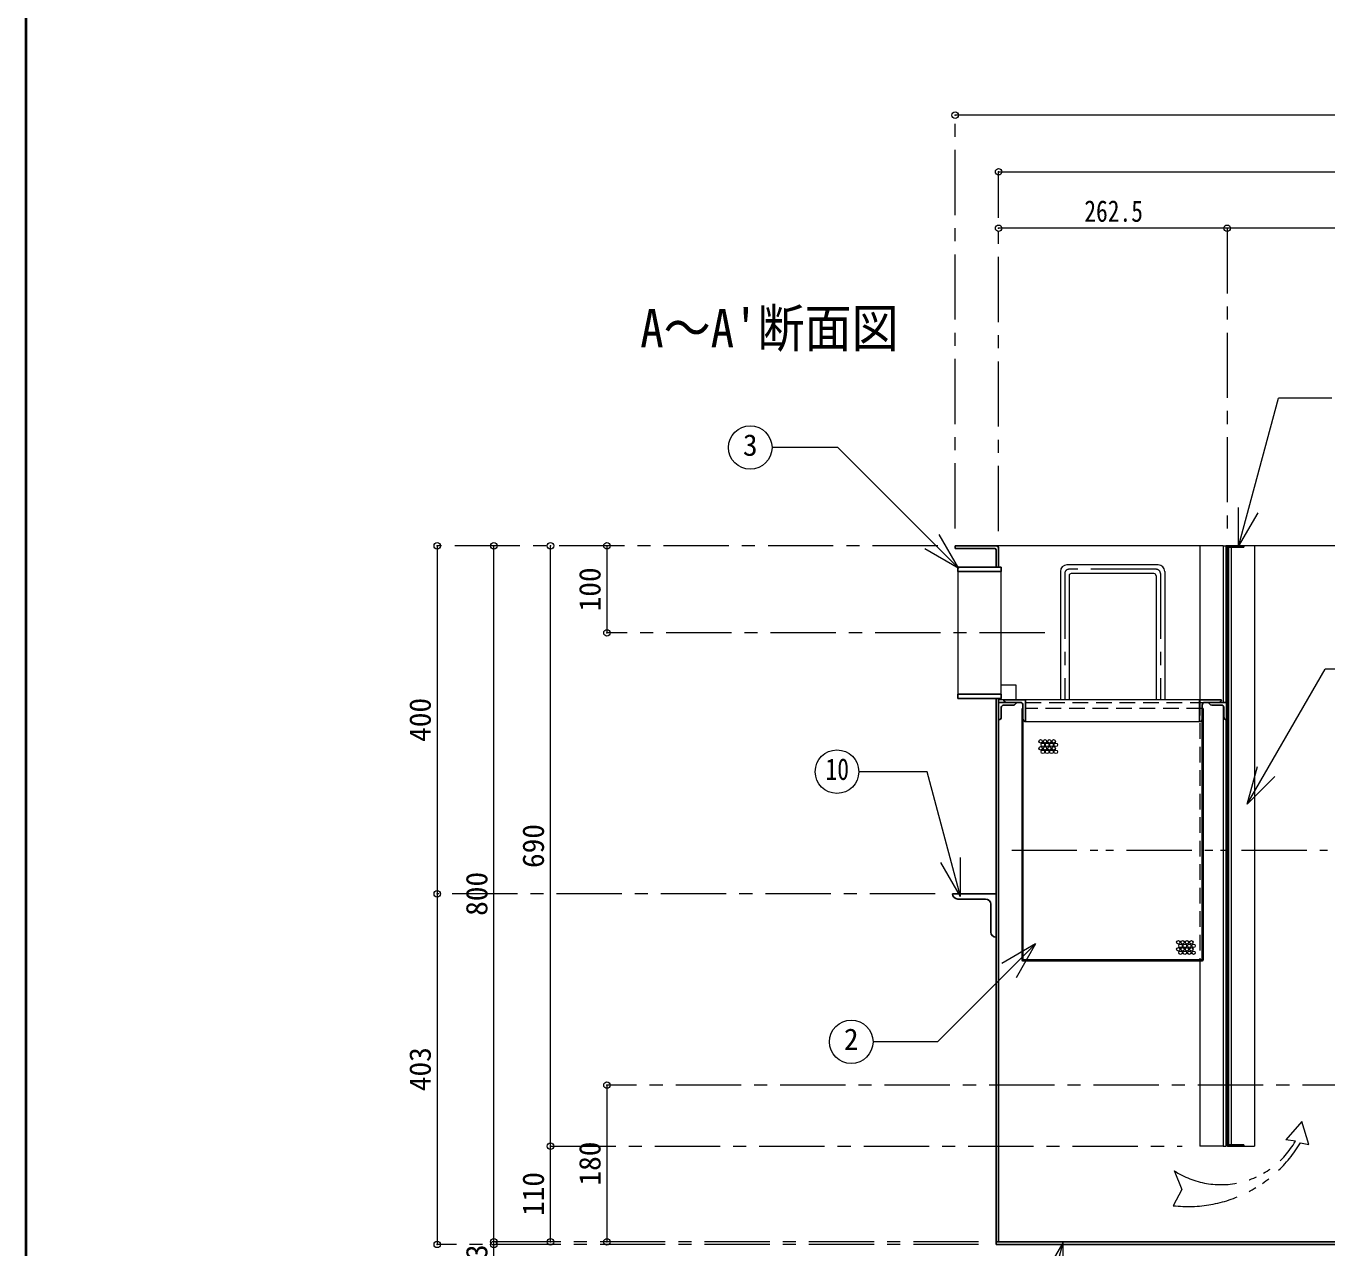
# Model space of a CAD drawing. Units: millimetres at full size, sheet at 1:15. Extents: x -3193 to 2882, y -2028 to 2187.
# Drawn here: x -3193 to -1699, y -1325 to 79 of the extents above; entities that cross this region are included whole.
import ezdxf
from ezdxf.enums import TextEntityAlignment as Align

# ---------------------------------------------------------------- set-up
doc = ezdxf.new("R2010")
doc.units = ezdxf.units.MM
doc.header["$LTSCALE"] = 15
doc.header["$PDMODE"] = 32
doc.header["$PDSIZE"] = 7.5
for name, pattern in [('CHAIN1', [8, 5, -1, 1, -1]), ('DASHED1', [1.8, 1.2, -0.6]), ('DOUBLE_CHAIN1', [8.8, 5, -1, 0.6, -0.6, 0.6, -1])]:
    doc.linetypes.add(name, pattern=pattern)
doc.layers.add('0-0', color=7, linetype='Continuous', lineweight=18)
doc.styles.add('ＭＳ ゴシック', font='')
doc.styles.get('ＭＳ ゴシック').set_extended_font_data('MS Gothic')

msp = doc.modelspace()

# ---------------------------------------------------------------- linework, layer by layer
at = {"layer": '0-0', "color": 1, "lineweight": 40}
msp.add_line((-3193.31, -2028.2), (-3193.31, 2186.8), dxfattribs=at)
at = {"layer": '0-0', "color": 4, "lineweight": 9}
for p, q in [((-525.81, -23.2), (-2125.81, -23.2)), ((-2075.81, -88.2), (-575.81, -88.2)), ((-1813.31, -153.2), (-2075.81, -153.2)), ((-1513.31, -153.2), (-1813.31, -153.2)), ((-2720.81, -518.2), (-2720.81, -918.2)), ((-2655.81, -1318.2), (-2655.81, -518.2)), ((-2590.81, -1208.2), (-2590.81, -518.2)), ((-2525.81, -518.2), (-2525.81, -618.2)), ((-1817.81, -518.2), (-2078.81, -518.2)), ((-1844.81, -518.2), (-1844.81, -695.2)), ((-1811.81, -518.2), (-1814.81, -518.2)), ((-1142.81, -518.2), (-1794.06, -518.2)), ((-1781.81, -518.2), (-1781.81, -1208.2)), ((-2004.93, -547.7), (-2004.93, -695.2)), ((-1892.43, -540.2), (-1997.43, -540.2)), ((-1994.93, -552.7), (-1994.93, -695.2)), ((-1897.43, -550.2), (-1992.43, -550.2)), ((-1894.93, -552.7), (-1894.93, -695.2)), ((-1884.93, -547.7), (-1884.93, -695.2)), ((-1844.93, -695.2), (-2044.93, -695.2)), ((-2044.93, -720.2), (-1844.93, -720.2)), ((-2720.81, -918.2), (-2720.81, -1321.2)), ((-1844.81, -995.2), (-1844.81, -1208.2)), ((-2525.81, -1138.2), (-2525.81, -1318.2)), ((-2590.81, -1318.2), (-2590.81, -1208.2)), ((-1817.81, -1208.2), (-1844.81, -1208.2)), ((-1794.06, -1208.2), (-1781.81, -1208.2)), ((-2655.81, -1396.2), (-2655.81, -1318.2))]:
    msp.add_line(p, q, dxfattribs=at)
at = {"layer": '0-0', "color": 4, "linetype": 'CHAIN1', "lineweight": 9}
for p, q in [((-2125.81, -498.2), (-2125.81, -23.2)), ((-2075.81, -501.2), (-2075.81, -88.2)), ((-1813.31, -153.2), (-1813.31, -498.2)), ((-2145.81, -518.2), (-2720.81, -518.2)), ((-1999.93, -550.2), (-1999.93, -695.2)), ((-1894.93, -545.2), (-1994.93, -545.2)), ((-1889.93, -550.2), (-1889.93, -695.2)), ((-2022.81, -618.2), (-2525.81, -618.2)), ((-2148.81, -918.2), (-2720.81, -918.2)), ((-1531.81, -1138.2), (-2525.81, -1138.2)), ((-2590.81, -1208.2), (-1864.81, -1208.2)), ((-2098.81, -1321.2), (-2720.81, -1321.2)), ((-2098.81, -1318.2), (-2655.81, -1318.2))]:
    msp.add_line(p, q, dxfattribs=at)
at = {"layer": '0-0'}
for p, q in [((-1800.15, -519.08), (-1754.47, -348.58)), ((-1692.93, -348.58), (-1754.47, -348.58)), ((-1800.15, -519.08), (-1800.15, -474.08)), ((-1800.15, -519.08), (-1777.65, -480.11)), ((-2121.51, -544.33), (-2144.01, -505.36)), ((-2121.51, -544.33), (-2160.48, -521.83)), ((-1817.81, -518.2), (-1817.81, -698.2)), ((-1811.81, -519.7), (-1811.81, -1206.7)), ((-1808.81, -519.7), (-1808.81, -1206.7)), ((-2122.81, -547.7), (-2122.81, -688.7)), ((-2072.81, -688.7), (-2072.81, -547.7)), ((-1790.16, -815.21), (-1700.65, -660.17)), ((-1622.8, -660.17), (-1700.65, -660.17)), ((-1817.81, -702.22), (-1817.81, -1208.2)), ((-1814.81, -718.11), (-1814.81, -1208.2)), ((-1790.16, -815.21), (-1778.52, -771.74)), ((-1790.16, -815.21), (-1758.34, -783.39)), ((-2119.67, -921.36), (-2119.67, -876.36)), ((-2119.67, -921.36), (-2142.17, -882.38)), ((-2033.33, -975.71), (-2072.3, -998.21)), ((-2033.33, -975.71), (-2055.83, -1014.68)), ((-1817.81, -1208.2), (-1814.81, -1208.2)), ((-2002.16, -1319.48), (-2024.66, -1358.45)), ((-2002.16, -1319.48), (-2002.16, -1364.48))]:
    msp.add_line(p, q, dxfattribs=at)
at = {"layer": '0-0', "color": 5, "lineweight": 25}
for p, q in [((-2125.81, -518.2), (-2125.81, -521.2)), ((-2078.81, -518.2), (-2125.81, -518.2)), ((-2080.31, -521.2), (-2125.81, -521.2)), ((-2078.81, -522.7), (-2078.81, -542.7)), ((-2075.81, -521.2), (-2075.81, -542.7)), ((-1814.06, -1206.7), (-1814.06, -519.7)), ((-1812.56, -518.2), (-1794.06, -518.2)), ((-1812.56, -1205.95), (-1812.56, -520.45)), ((-1811.81, -519.7), (-1794.06, -519.7)), ((-1794.06, -518.2), (-1794.06, -519.7)), ((-2122.81, -542.7), (-2122.81, -547.7)), ((-2072.81, -542.7), (-2122.81, -542.7)), ((-2122.81, -688.7), (-2122.81, -693.7)), ((-2072.81, -688.7), (-2122.81, -688.7)), ((-2078.81, -693.7), (-2078.81, -1321.2)), ((-2075.81, -693.7), (-2075.81, -1318.2)), ((-2050.93, -698.2), (-2075.81, -698.2)), ((-2044.93, -695.2), (-2069.93, -695.2)), ((-2069.81, -701.2), (-2058.81, -701.2)), ((-2047.93, -993.7), (-2047.93, -701.2)), ((-2044.93, -695.2), (-2044.93, -720.2)), ((-1819.93, -695.2), (-1844.93, -695.2)), ((-1844.93, -695.2), (-1844.93, -720.2)), ((-1841.93, -993.7), (-1841.93, -701.2)), ((-1838.93, -698.2), (-1814.06, -698.2)), ((-1820.06, -701.2), (-1831.06, -701.2)), ((-2072.81, -715.2), (-2072.81, -704.2)), ((-2047.93, -705.2), (-2048.93, -705.2)), ((-2048.93, -994.2), (-2048.93, -705.2)), ((-1840.93, -705.2), (-1841.93, -705.2)), ((-1840.93, -994.2), (-1840.93, -705.2)), ((-1817.06, -715.2), (-1817.06, -704.2)), ((-2128.81, -918.2), (-2078.81, -918.2)), ((-2090.81, -924.2), (-2122.81, -924.2)), ((-2084.81, -962.2), (-2084.81, -930.2)), ((-1841.93, -995.2), (-2047.93, -995.2)), ((-2047.43, -994.2), (-1842.43, -994.2)), ((-1812.56, -1208.2), (-1794.06, -1208.2)), ((-1811.81, -1206.7), (-1794.06, -1206.7)), ((-1794.06, -1206.7), (-1794.06, -1208.2)), ((-2078.81, -1318.2), (-572.81, -1318.2)), ((-2078.81, -1321.2), (-572.81, -1321.2))]:
    msp.add_line(p, q, dxfattribs=at)
at = {"layer": '0-0', "color": 4, "linetype": 'DASHED1', "lineweight": 9}
for p, q in [((-2069.93, -695.2), (-2075.81, -695.2)), ((-2044.93, -698.2), (-1838.93, -698.2)), ((-1844.81, -695.2), (-1844.81, -995.2)), ((-1841.93, -705.2), (-2044.93, -705.2))]:
    msp.add_line(p, q, dxfattribs=at)
at = {"layer": '0-0', "color": 4, "linetype": 'DOUBLE_CHAIN1', "lineweight": 9}
for p, q in [((-2060.81, -868.2), (-834.31, -868.2)), ((-1734.94, -1202.59), (-1745.75, -1201.08))]:
    msp.add_line(p, q, dxfattribs=at)
at = {"layer": '0-0'}
for points in [[(-2121.51, -544.33), (-2260.55, -405.28), (-2336.18, -405.28)], [(-1817.81, -518.2), (-1814.81, -518.2), (-1814.81, -698.2)], [(-2055.81, -695.2), (-2055.81, -678.2), (-2072.81, -678.2)], [(-2119.67, -921.36), (-2158.13, -777.81), (-2236.55, -777.81)], [(-2033.33, -975.71), (-2145.89, -1088.28), (-2220.17, -1088.28)], [(-2002.16, -1319.48), (-2042.75, -1470.96), (-2114.81, -1470.96)]]:
    msp.add_lwpolyline(points, dxfattribs=at)
at = {"layer": '0-0', "color": 5, "lineweight": 25}
for points in [[(-2072.81, -542.7), (-2072.81, -547.7), (-2122.81, -547.7)], [(-2072.81, -688.7), (-2072.81, -693.7), (-2122.81, -693.7)]]:
    msp.add_lwpolyline(points, dxfattribs=at)
at = {"layer": '0-0', "color": 4, "linetype": 'DOUBLE_CHAIN1', "lineweight": 9}
for points in [[(-1728.98, -1204.33), (-1719.35, -1206.21), (-1727.66, -1179.81), (-1745.75, -1201.08)], [(-1874.14, -1236.44), (-1865.29, -1258.28), (-1875.24, -1276.71)]]:
    msp.add_lwpolyline(points, dxfattribs=at)
at = {"layer": '0-0'}
for centre in [(-2361.18, -405.28), (-2261.55, -777.81), (-2245.17, -1088.28)]:
    msp.add_circle(centre, 25, dxfattribs=at)
at = {"layer": '0-0', "color": 4, "lineweight": 9}
for centre in [(-2027.62, -743.01), (-2025.12, -747.01), (-2022.62, -743.01), (-2020.12, -747.01), (-2017.62, -743.01), (-2015.12, -747.01), (-2012.62, -743.01), (-2010.12, -747.01), (-2027.62, -751.01), (-2025.12, -755.01), (-2022.62, -751.01), (-2020.12, -755.01), (-2017.62, -751.01), (-2015.12, -755.01), (-2012.62, -751.01), (-2010.12, -755.01), (-1869.35, -973.96), (-1869.35, -981.96), (-1866.85, -977.96), (-1866.85, -985.96), (-1864.35, -973.96), (-1864.35, -981.96), (-1861.85, -977.96), (-1861.85, -985.96), (-1859.35, -973.96), (-1859.35, -981.96), (-1856.85, -977.96), (-1856.85, -985.96), (-1854.35, -973.96), (-1854.35, -981.96), (-1851.85, -977.96), (-1851.85, -985.96)]:
    msp.add_circle(centre, 2, dxfattribs=at)
at = {"layer": '0-0', "color": 5, "lineweight": 25}
for centre, radius, start, end in [((-2080.31, -522.7), 1.5, 0, 90), ((-2078.81, -521.2), 3, 0, 90), ((-1812.56, -519.7), 1.5, 90, 180), ((-1811.81, -520.45), 0.75, 90, 180), ((-2069.81, -704.2), 3, 90, 180), ((-2066.93, -695.2), 3, 180, 270), ((-2058.81, -698.2), 3, 270, 0), ((-2050.93, -701.2), 3, 0, 90), ((-1838.93, -701.2), 3, 90, 180), ((-1831.06, -698.2), 3, 180, 270), ((-1822.93, -695.2), 3, 270, 0), ((-1820.06, -704.2), 3, 0, 90), ((-2075.81, -715.2), 3, 270, 0), ((-2044.93, -717.2), 3, 180, 270), ((-1844.93, -717.2), 3, 270, 0), ((-1814.06, -715.2), 3, 180, 270), ((-2122.81, -918.2), 6, 180, 270), ((-2090.81, -930.2), 6, 0, 90), ((-2078.81, -962.2), 6, 180, 270), ((-2047.93, -994.2), 1, 180, 270), ((-2047.43, -993.7), 0.5, 180, 270), ((-1842.43, -993.7), 0.5, 270, 0), ((-1841.93, -994.2), 1, 270, 0), ((-1812.56, -1206.7), 1.5, 180, 270), ((-1811.81, -1205.95), 0.75, 180, 270)]:
    msp.add_arc(centre, radius, start, end, dxfattribs=at)
at = {"layer": '0-0', "color": 4, "lineweight": 9}
for centre, radius, start, end in [((-1997.43, -547.7), 7.5, 90, 180), ((-1992.43, -552.7), 2.5, 90, 180), ((-1897.43, -552.7), 2.5, 0, 90), ((-1892.43, -547.7), 7.5, 0, 90)]:
    msp.add_arc(centre, radius, start, end, dxfattribs=at)
at = {"layer": '0-0', "color": 4, "linetype": 'CHAIN1', "lineweight": 9}
for centre, start, end in [((-1994.93, -550.2), 90, 180), ((-1894.93, -550.2), 0, 90)]:
    msp.add_arc(centre, 5, start, end, dxfattribs=at)
at = {"layer": '0-0', "color": 4, "linetype": 'DOUBLE_CHAIN1', "lineweight": 9}
for centre, radius, start, end in [((-1858.18, -1127.22), 150.46, 263.49017, 329.17125), ((-1820.37, -1154.45), 98.06, 236.74465, 330.59796)]:
    msp.add_arc(centre, radius, start, end, dxfattribs=at)
at = {"layer": '0-0', "color": 1}
for p in [(-2125.81, -23.2), (-2075.81, -88.2), (-2075.81, -153.2), (-1813.31, -153.2), (-2720.81, -518.2), (-2655.81, -518.2), (-2590.81, -518.2), (-2525.81, -518.2), (-2525.81, -618.2), (-2720.81, -918.2), (-2525.81, -1138.2), (-2590.81, -1208.2), (-2655.81, -1318.2), (-2590.81, -1318.2), (-2525.81, -1318.2), (-2720.81, -1321.2), (-2655.81, -1321.2)]:
    msp.add_point(p, dxfattribs=at)

# ---------------------------------------------------------------- texts
at = {"layer": '0-0', "style": 'ＭＳ ゴシック'}
for s, height, width, p in [('262.5', 24.74, 0.8, (-1977.37, -153.2)), ("A～A'断面図", 43.99, 0.9, (-2487.68, -303.2)), ('10', 24.74, 0.8, (-2274.68, -794.69))]:
    msp.add_text(s, height=height, dxfattribs=dict(at, width=width)).set_placement(p, align=Align.BOTTOM_LEFT)
for s, p in [('3', (-2369.62, -422.16)), ('2', (-2253.6, -1105.15))]:
    msp.add_text(s, height=24.74, dxfattribs=at).set_placement(p, align=Align.BOTTOM_LEFT)
for s, p in [('100', (-2525.81, -593.51)), ('400', (-2720.81, -743.51)), ('690', (-2590.81, -888.51)), ('800', (-2655.81, -943.51)), ('403', (-2720.81, -1145.01)), ('180', (-2525.81, -1253.51)), ('110', (-2590.81, -1288.51)), ('3', (-2655.81, -1338.08))]:
    msp.add_text(s, height=24.74, rotation=90, dxfattribs=at).set_placement(p, align=Align.BOTTOM_LEFT)

doc.saveas('drawing.dxf')
